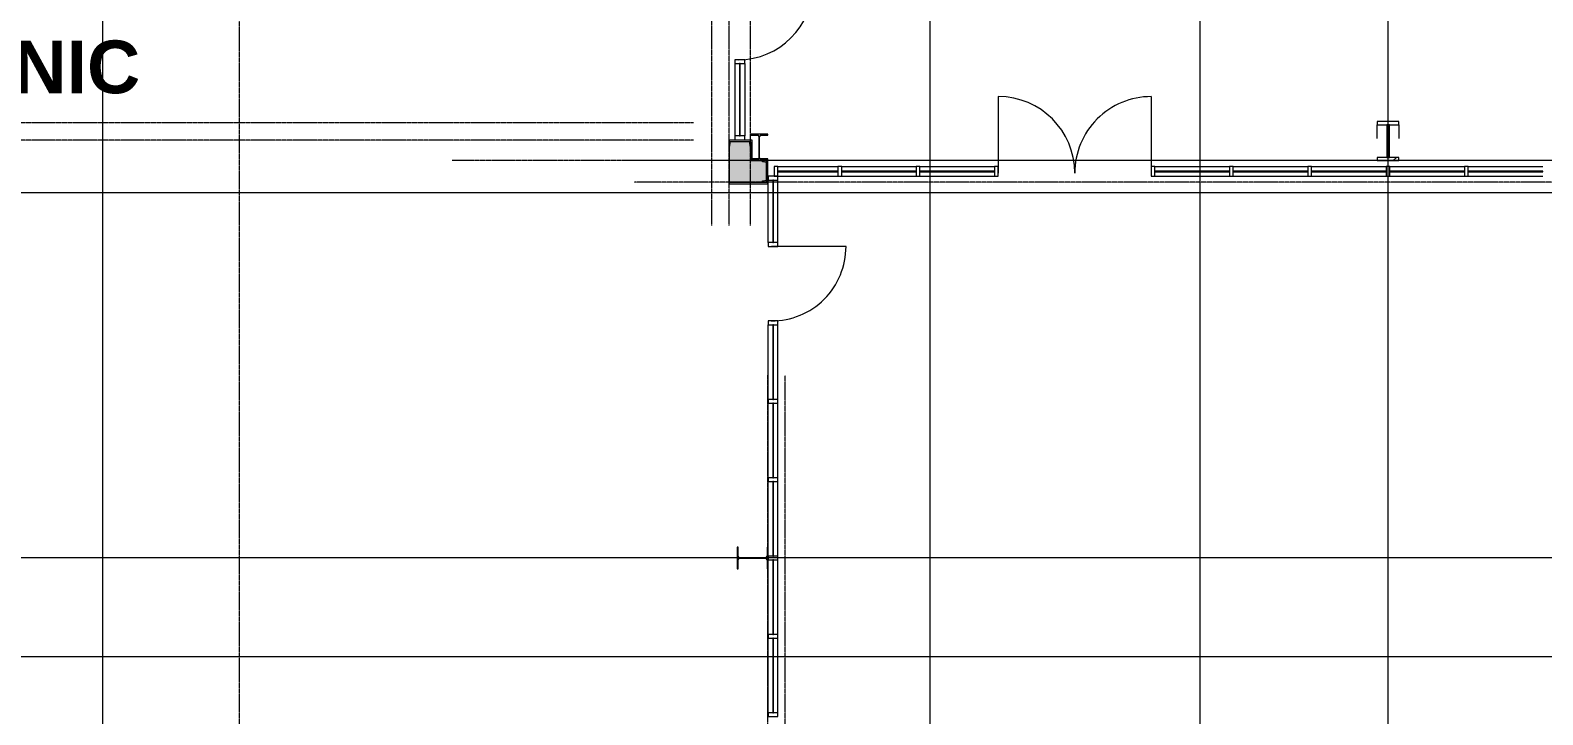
# Model space of a CAD drawing. Header units: inches. Extents: x 25369 to 33161, y -23509 to -20274.
# Drawn here: x 28388 to 29087, y -22615 to -22299 of the extents above; entities that cross this region are included whole.
import ezdxf

# ---------------------------------------------------------------- set-up
doc = ezdxf.new("R2010")
doc.units = ezdxf.units.IN
doc.header["$MEASUREMENT"] = 0
doc.linetypes.add('Grid Line 1_2_', pattern=[0.875, 0.5, -0.125, 0.125, -0.125])
for name, color, linetype, lineweight in [('A-DOOR', 31, 'Continuous', 9), ('A-GLAZ-CURT', 52, 'Continuous', 9), ('A-GLAZ-CWMG', 51, 'Continuous', 9), ('A-WALL', 113, 'Continuous', 9), ('A-WALL-PATT', 111, 'Continuous', 25), ('G-ANNO-SYMB', 111, 'Continuous', 9), ('I-WALL', 2, 'Continuous', 9), ('M-AREA-IDEN', 171, 'Continuous', 9), ('S-BEAM', 12, 'Continuous', 9), ('S-COLS', 52, 'Continuous', 9), ('S-GRID', 1, 'Continuous', 9)]:
    doc.layers.add(name, color=color, linetype=linetype, lineweight=lineweight)
doc.styles.add('Arial_B', font='arialbd.ttf', dxfattribs={"height": 24.354149})
pattern_1 = [(161.57, (5930.086, 0.96), (-7.6802237, -0.0009796), [0, -54.643, 6.067, 0]), (18.43, (5928.166, 0.96), (-7.6802237, 0.0009796), [0, -54.643, 6.067, 0]), (108.43, (5930.086, 0.96), (3.8382953, -19.20136532), [18.211, -42.499]), (71.57, (5928.166, 0.96), (3.8382953, 19.20136532), [18.211, -42.499])]
pattern_2 = [(225, (29015.017, -22360.053), (19.00703, -19.00703), []), (225, (29015.017, -22388.853), (19.00703, -19.00703), [])]
pattern_3 = [(45, (5929.126, 0), (-19.00703, 19.00703), []), (45, (5929.126, 28.8), (-19.00703, 19.00703), [])]

# ---------------------------------------------------------------- blocks, each defined once
blk = doc.blocks.new('columns and girder2 - one-V33-Overall Floor Plan')
at = {"layer": 'S-BEAM'}
h = blk.add_hatch(dxfattribs=at)
h.set_pattern_fill('FP_35', color=8, style=0, pattern_type=2)
h.set_pattern_definition(pattern_2)
h.paths.add_polyline_path([(-5, -0.5), (-5, -2), (5, -2), (5, -0.5)], flags=0)
h.paths.add_polyline_path([(-5, -17.03), (-5, -18.55), (5, -18.55), (5, -17.03)], flags=0)
h.paths.add_polyline_path([(5, -1204.89), (-5, -1204.89), (-5, -1206.4), (5, -1206.4)], flags=0)
h.paths.add_polyline_path([(5, -1224.25), (-5, -1224.25), (-5, -1225), (5, -1225)], flags=0)
h = blk.add_hatch(dxfattribs=at)
h.set_pattern_fill('FP_35', color=8, style=0, pattern_type=2)
h.set_pattern_definition(pattern_2)
h.paths.add_polyline_path([(0.62, -2), (-0.63, -2), (-0.63, -17.03), (0.62, -17.03)], flags=0)
h.paths.add_polyline_path([(-0.63, -1206.4), (-0.63, -1224.25), (0.62, -1224.25), (0.62, -1206.4)], flags=0)
at = {"layer": 'S-BEAM', "color": 7, "lineweight": 13}
for p, q in [((5, -0.5), (-5, -0.5)), ((-5, -0.5), (-5, -2)), ((-5, -2), (5, -2)), ((0.62, -2), (-0.63, -2)), ((-0.63, -2), (-0.63, -17.03)), ((0.62, -17.03), (0.62, -2)), ((5, -2), (5, -0.5)), ((5, -17.03), (-5, -17.03)), ((-5, -17.03), (-5, -18.55)), ((-5, -18.55), (5, -18.55)), ((-0.63, -17.03), (0.62, -17.03)), ((5, -18.55), (5, -17.03))]:
    blk.add_line(p, q, dxfattribs=at)
at = {"layer": 'S-BEAM', "color": 8}
for p, q in [((-5, -17.03), (-5, -10.69)), ((5, -10.69), (5, -17.03))]:
    blk.add_line(p, q, dxfattribs=at)
blk = doc.blocks.new('System Panel - Interior Glazing-1220293-Overall Floor Plan')
at = {"layer": 'A-GLAZ-CURT', "color": 7, "lineweight": 13}
for p, q in [((17.21875, -0.5625), (-17.21875, -0.5625)), ((-17.21875, -0.5625), (-17.21875, -0.9375)), ((-17.21875, -0.9375), (17.21875, -0.9375)), ((17.21875, -0.9375), (17.21875, -0.5625))]:
    blk.add_line(p, q, dxfattribs=at)
blk = doc.blocks.new('Door_Single_Storefront - one-1371405-Overall Floor Plan')
at = {"layer": 'A-DOOR', "color": 8}
blk.add_line((-17.65625, -35.3125), (-17.65625, 0), dxfattribs=at)
blk.add_arc((-17.65625, 0), 35.3125, 270, 0, dxfattribs=at)
blk = doc.blocks.new('Door_Single_Storefront - one-1371406-Overall Floor Plan')
at = {"layer": 'A-DOOR', "color": 8}
blk.add_line((-17.65625, 35.3125), (-17.65625, 0), dxfattribs=at)
blk.add_arc((-17.65625, 0), 35.3125, 360, 90, dxfattribs=at)
blk = doc.blocks.new('System Panel - Interior Glazing-1316041-Overall Floor Plan')
at = {"layer": 'A-GLAZ-CURT', "color": 7, "lineweight": 13}
for p, q in [((13.84375, -0.5625), (-13.84375, -0.5625)), ((-13.84375, -0.5625), (-13.84375, -0.9375)), ((-13.84375, -0.9375), (13.84375, -0.9375)), ((13.84375, -0.9375), (13.84375, -0.5625))]:
    blk.add_line(p, q, dxfattribs=at)
blk = doc.blocks.new('Rectangular Mullion - Interior 1_75_ x 4_5_-1179494-Overall Floor Plan')
at = {"layer": 'A-GLAZ-CWMG', "color": 8}
for p, q in [((24570.45, -22362.3), (24604.89, -22362.3)), ((24570.45, -22366.8), (24604.89, -22366.8))]:
    blk.add_line(p, q, dxfattribs=at)
blk = doc.blocks.new('Rectangular Mullion - Interior 1_75_ x 4_5_-1305206-Overall Floor Plan')
at = {"layer": 'A-GLAZ-CWMG', "color": 8}
for p, q in [((24317.14, -22362.3), (24351.58, -22362.3)), ((24317.14, -22366.8), (24351.58, -22366.8))]:
    blk.add_line(p, q, dxfattribs=at)
blk = doc.blocks.new('Rectangular Mullion - Interior 1_75_ x 4_5_-1305207-Overall Floor Plan')
at = {"layer": 'A-GLAZ-CWMG', "color": 8}
for p, q in [((24244.77, -22362.3), (24279.2, -22362.3)), ((24244.77, -22366.8), (24279.2, -22366.8))]:
    blk.add_line(p, q, dxfattribs=at)
blk = doc.blocks.new('Rectangular Mullion - Interior 1_75_ x 4_5_-1316040-Overall Floor Plan')
at = {"layer": 'A-GLAZ-CWMG', "color": 8}
for p, q in [((22804.02, -22362.3), (22831.7, -22362.3)), ((22804.02, -22366.8), (22831.7, -22366.8))]:
    blk.add_line(p, q, dxfattribs=at)
blk = doc.blocks.new('Rectangular Mullion - Interior 1_75_ x 4_5_-1220297-Overall Floor Plan')
at = {"layer": 'A-GLAZ-CWMG', "color": 7, "lineweight": 13}
for p, q in [((-1.75, 3), (0, 3)), ((-1.75, -1.5), (-1.75, 3)), ((0, 3), (0, -1.5)), ((0, -1.5), (-1.75, -1.5))]:
    blk.add_line(p, q, dxfattribs=at)
blk = doc.blocks.new('Rectangular Mullion - Interior 1_75_ x 4_5_-1220290-Overall Floor Plan')
at = {"layer": 'A-GLAZ-CWMG', "color": 7, "lineweight": 13}
for p, q in [((-0.875, 3), (0.875, 3)), ((-0.875, -1.5), (-0.875, 3)), ((0.875, 3), (0.875, -1.5)), ((0.875, -1.5), (-0.875, -1.5))]:
    blk.add_line(p, q, dxfattribs=at)
blk = doc.blocks.new('System Panel - Interior Glazing-1220302-Overall Floor Plan')
at = {"layer": 'A-GLAZ-CURT', "color": 7, "lineweight": 13}
for p, q in [((16.71875, -0.5625), (-16.71875, -0.5625)), ((-16.71875, -0.5625), (-16.71875, -0.9375)), ((-16.71875, -0.9375), (16.71875, -0.9375)), ((16.71875, -0.9375), (16.71875, -0.5625))]:
    blk.add_line(p, q, dxfattribs=at)
blk = doc.blocks.new('Door_Single_Storefront - one-1371407-Overall Floor Plan')
at = {"layer": 'A-DOOR', "color": 8}
blk.add_line((-17.21875, 34.4375), (-17.21875, 0), dxfattribs=at)
blk.add_arc((-17.21875, 0), 34.4375, 360, 90, dxfattribs=at)
blk = doc.blocks.new('Rectangular Mullion - Interior 1_75_ x 4_5_-1305250-Overall Floor Plan')
at = {"layer": 'A-GLAZ-CWMG', "color": 8}
for p, q in [((22784.14, -22314.74), (22784.14, -22348.18)), ((22788.64, -22314.74), (22788.64, -22348.18))]:
    blk.add_line(p, q, dxfattribs=at)
blk = doc.blocks.new('Rectangular Mullion - Interior 1_75_ x 4_5_-1220298-Overall Floor Plan')
at = {"layer": 'A-GLAZ-CWMG', "color": 7, "lineweight": 13}
for p, q in [((0, 3), (-1.75, 3)), ((-1.75, 3), (-1.75, -1.5)), ((0, -1.5), (0, 3)), ((-1.75, -1.5), (0, -1.5))]:
    blk.add_line(p, q, dxfattribs=at)
blk = doc.blocks.new('System Panel - Interior Glazing-1316223-Overall Floor Plan')
at = {"layer": 'A-GLAZ-CURT', "color": 7, "lineweight": 13}
for p, q in [((14.4375, 0.9375), (-14.4375, 0.9375)), ((-14.4375, 0.9375), (-14.4375, 0.5625)), ((-14.4375, 0.5625), (14.4375, 0.5625)), ((14.4375, 0.5625), (14.4375, 0.9375))]:
    blk.add_line(p, q, dxfattribs=at)
blk = doc.blocks.new('Rectangular Mullion - Interior 1_75_ x 4_5_-1316220-Overall Floor Plan')
at = {"layer": 'A-GLAZ-CWMG', "color": 8}
for p, q in [((22799.52, -22397.43), (22799.52, -22368.55)), ((22804.02, -22397.43), (22804.02, -22368.55))]:
    blk.add_line(p, q, dxfattribs=at)
blk = doc.blocks.new('Rectangular Mullion - Interior 1_75_ x 4_5_-1220308-Overall Floor Plan')
at = {"layer": 'A-GLAZ-CWMG', "color": 7, "lineweight": 13}
for p, q in [((0, 1.5), (-1.75, 1.5)), ((-1.75, 1.5), (-1.75, -3)), ((0, -3), (0, 1.5)), ((-1.75, -3), (0, -3))]:
    blk.add_line(p, q, dxfattribs=at)
blk = doc.blocks.new('Rectangular Mullion - Interior 1_75_ x 4_5_-1220285-Overall Floor Plan')
at = {"layer": 'A-GLAZ-CWMG', "color": 7, "lineweight": 13}
for p, q in [((-0.875, 1.5), (0.875, 1.5)), ((-0.875, -3), (-0.875, 1.5)), ((0.875, 1.5), (0.875, -3)), ((0.875, -3), (-0.875, -3))]:
    blk.add_line(p, q, dxfattribs=at)
blk = doc.blocks.new('System Panel - Interior Glazing-1220306-Overall Floor Plan')
at = {"layer": 'A-GLAZ-CURT', "color": 7, "lineweight": 13}
for p, q in [((17.21875, 0.9375), (-17.21875, 0.9375)), ((-17.21875, 0.9375), (-17.21875, 0.5625)), ((-17.21875, 0.5625), (17.21875, 0.5625)), ((17.21875, 0.5625), (17.21875, 0.9375))]:
    blk.add_line(p, q, dxfattribs=at)
blk = doc.blocks.new('Rectangular Mullion - Interior 1_75_ x 4_5_-1314717-Overall Floor Plan')
at = {"layer": 'A-GLAZ-CWMG', "color": 8}
for p, q in [((22799.52, -22542.18), (22799.52, -22507.74)), ((22804.02, -22542.18), (22804.02, -22507.74))]:
    blk.add_line(p, q, dxfattribs=at)
blk = doc.blocks.new('Rectangular Mullion - Interior 1_75_ x 4_5_-1314720-Overall Floor Plan')
at = {"layer": 'A-GLAZ-CWMG', "color": 7, "lineweight": 13}
for p, q in [((-0.875, 1.5), (0.875, 1.5)), ((-0.875, -3), (-0.875, 1.5)), ((0.875, 1.5), (0.875, -3)), ((0.875, -3), (-0.875, -3))]:
    blk.add_line(p, q, dxfattribs=at)
blk = doc.blocks.new('Door_Single_Storefront - one-1371409-Overall Floor Plan')
at = {"layer": 'A-DOOR', "color": 8}
blk.add_line((-17.21875, 34.4375), (-17.21875, 0), dxfattribs=at)
blk.add_arc((-17.21875, 0), 34.4375, 360, 90, dxfattribs=at)
blk = doc.blocks.new('Rectangular Mullion - Interior 1_75_ x 4_5_-1315442-Overall Floor Plan')
at = {"layer": 'A-GLAZ-CWMG', "color": 8}
for p, q in [((22799.52, -22469.8), (22799.52, -22435.37)), ((22804.02, -22469.8), (22804.02, -22435.37))]:
    blk.add_line(p, q, dxfattribs=at)

msp = doc.modelspace()

# ---------------------------------------------------------------- hatches: boundary and pattern name
at = {"layer": 'A-WALL-PATT', "lineweight": 9}
h = msp.add_hatch(dxfattribs=at)
h.set_pattern_fill('FP_18', color=8, style=0, pattern_type=2)
h.set_pattern_definition(pattern_1)
h.paths.add_polyline_path([(28720.52, -22359.55), (28720.52, -22350.93), (28710.52, -22350.93), (28710.52, -22359.55), (28713.64, -22359.55)], flags=0)
h.paths.add_polyline_path([(28720.52, -22275.8), (28720.52, -21482.18), (28710.52, -21482.18), (28710.52, -22275.8)], flags=0)
h = msp.add_hatch(dxfattribs=at)
h.set_pattern_fill('FP_18', color=8, style=0, pattern_type=2)
h.set_pattern_definition(pattern_1)
h.paths.add_polyline_path([(31667.89, -22369.55), (31667.89, -22359.55), (31492.64, -22359.55), (31492.64, -22369.55), (31661.43, -22369.55)], flags=0)
h.paths.add_polyline_path([(31410.64, -22369.55), (31410.64, -22359.55), (31090.64, -22359.55), (31090.64, -22369.55), (31310.5, -22369.55)], flags=0)
h.paths.add_polyline_path([(31047.14, -22369.55), (31047.14, -22359.55), (30849.39, -22359.55), (30849.39, -22369.55), (31029.76, -22369.55)], flags=0)
h.paths.add_polyline_path([(30771.27, -22369.55), (30771.27, -22359.55), (30559.89, -22359.55), (30559.89, -22369.55), (30749.02, -22369.55)], flags=0)
h.paths.add_polyline_path([(28727.77, -22369.55), (28727.77, -22359.55), (28710.52, -22359.55), (28710.52, -22369.55), (28713.64, -22369.55)], flags=0)
at = {"layer": 'S-COLS'}
h = msp.add_hatch(dxfattribs=at)
h.set_pattern_fill('FP_15', color=8, style=0, pattern_type=2)
h.set_pattern_definition(pattern_3)
h.paths.add_polyline_path([(28710.52, -22353.07), (28710.82, -22352.94), (28710.95, -22352.63), (28711.26, -22350.7), (28719.77, -22350.7), (28720.21, -22352.94), (28720.52, -22353.07), (28720.52, -22350.18), (28710.52, -22350.18)], flags=0)
h = msp.add_hatch(dxfattribs=at)
h.set_pattern_fill('FP_15', color=8, style=0, pattern_type=2)
h.set_pattern_definition(pattern_3)
h.paths.add_polyline_path([(28728.52, -22369.55), (28728.52, -22359.55), (28725.63, -22359.55), (28725.75, -22359.86), (28726.06, -22359.99), (28727.99, -22360.29), (28727.99, -22368.81), (28725.75, -22369.24), (28725.63, -22369.55)], flags=0)

# ---------------------------------------------------------------- linework, layer by layer
at = {"layer": 'A-WALL', "color": 7, "lineweight": 13}
for p, q in [((28720.52, -22350.93), (28710.52, -22350.93)), ((28720.52, -22350.93), (28720.52, -22359.55)), ((28720.52, -22359.55), (28727.77, -22359.55)), ((28727.77, -22369.55), (28727.77, -22359.55)), ((28710.52, -22369.55), (28727.77, -22369.55))]:
    msp.add_line(p, q, dxfattribs=at)
at = {"layer": 'G-ANNO-SYMB'}
for p, q in [((28420.98, -20695.61), (28420.98, -22910.11)), ((28803.28, -21006.81), (28803.28, -22912.57)), ((28928.09, -21010.08), (28928.09, -22915.85)), ((32512.73, -22374.36), (27926.42, -22374.36)), ((32512.73, -22588.63), (27922.79, -22588.63))]:
    msp.add_line(p, q, dxfattribs=at)
at = {"layer": 'I-WALL', "color": 7, "lineweight": 13}
for p, q in [((28710.52, -22350.18), (28710.52, -22370.3)), ((28721.27, -22350.18), (28710.52, -22350.18)), ((28721.27, -22358.8), (28721.27, -22350.18)), ((28728.52, -22358.8), (28721.27, -22358.8)), ((28728.52, -22370.3), (28728.52, -22358.8)), ((28710.52, -22370.3), (28728.52, -22370.3))]:
    msp.add_line(p, q, dxfattribs=at)
at = {"layer": 'S-COLS', "color": 7, "lineweight": 13}
for p, q in [((28728.52, -22347.3), (28720.52, -22347.3)), ((28720.52, -22347.3), (28720.52, -22347.74)), ((28720.52, -22347.74), (28723.68, -22347.74)), ((28724.37, -22348.43), (28724.37, -22358.43)), ((28724.66, -22358.43), (28724.66, -22348.43)), ((28725.35, -22347.74), (28728.52, -22347.74)), ((28728.52, -22347.74), (28728.52, -22347.3)), ((28720.52, -22350.18), (28710.52, -22350.18)), ((28710.52, -22350.18), (28710.52, -22353.07)), ((28710.95, -22352.63), (28711.26, -22350.7)), ((28711.26, -22350.7), (28719.77, -22350.7)), ((28719.77, -22350.7), (28720.08, -22352.63)), ((28720.52, -22353.07), (28720.52, -22350.18)), ((28723.68, -22359.12), (28720.52, -22359.12)), ((28720.52, -22359.12), (28720.52, -22359.55)), ((28720.52, -22359.55), (28728.52, -22359.55)), ((28728.52, -22359.12), (28725.35, -22359.12)), ((28728.52, -22359.55), (28725.63, -22359.55)), ((28726.06, -22359.99), (28727.99, -22360.29)), ((28727.99, -22360.29), (28727.99, -22368.81)), ((28728.52, -22359.55), (28728.52, -22359.12)), ((28728.52, -22369.55), (28728.52, -22359.55)), ((28725.63, -22369.55), (28728.52, -22369.55)), ((28727.99, -22368.81), (28726.06, -22369.12)), ((28714.7, -22538.05), (28714.27, -22538.05)), ((28714.27, -22538.05), (28714.27, -22548.05)), ((28714.7, -22542.22), (28714.7, -22538.05)), ((28728.52, -22538.05), (28728.08, -22538.05)), ((28728.08, -22538.05), (28728.08, -22542.22)), ((28728.52, -22548.05), (28728.52, -22538.05)), ((28714.7, -22548.05), (28714.7, -22543.89)), ((28727.39, -22542.91), (28715.39, -22542.91)), ((28715.39, -22543.2), (28727.39, -22543.2)), ((28728.08, -22543.89), (28728.08, -22548.05)), ((28714.27, -22548.05), (28714.7, -22548.05)), ((28728.08, -22548.05), (28728.52, -22548.05))]:
    msp.add_line(p, q, dxfattribs=at)
for centre, radius, start, end in [((28723.68, -22348.43), 0.691, 0, 90), ((28725.35, -22348.43), 0.691, 90, 180), ((28710.52, -22352.63), 0.436, 270, 0), ((28720.52, -22352.63), 0.436, 180, 270), ((28723.68, -22358.43), 0.691, 270, 0), ((28725.35, -22358.43), 0.691, 180, 270), ((28726.06, -22359.55), 0.436, 180, 270), ((28726.06, -22369.55), 0.436, 90, 180), ((28715.39, -22542.22), 0.691, 180, 270), ((28715.39, -22543.89), 0.691, 90, 180), ((28727.39, -22542.22), 0.691, 270, 0), ((28727.39, -22543.89), 0.691, 0, 90)]:
    msp.add_arc(centre, radius, start, end, dxfattribs=at)
at = {"layer": 'S-GRID', "linetype": 'Grid Line 1_2_'}
for p, q in [((28484.27, -23155.1), (28484.27, -20370)), ((28710.52, -22389.58), (28710.52, -20370)), ((28702.52, -22389.58), (28702.52, -20550.05)), ((29015.02, -23095.8), (29015.02, -20550.05)), ((28710.52, -22389.58), (28710.52, -20646.05)), ((28720.52, -22389.58), (28720.52, -20646.05)), ((29015.02, -23413.24), (29015.02, -20902.43)), ((28694.14, -22342.05), (27496.49, -22342.05)), ((28694.14, -22350.05), (27400.49, -22350.05)), ((32648.19, -22359.55), (28582.64, -22359.55)), ((33026.59, -22359.55), (28666.64, -22359.55)), ((32930.59, -22369.55), (28666.64, -22369.55)), ((28728.52, -23059.1), (28728.52, -22458.61)), ((28736.52, -23155.1), (28736.52, -22458.61)), ((32356.47, -22543.05), (27400.49, -22543.05)), ((32648.19, -22543.05), (27719.33, -22543.05)), ((28728.52, -23317.24), (28728.52, -22542.61))]:
    msp.add_line(p, q, dxfattribs=at)

# ---------------------------------------------------------------- block references
at = {"layer": 'A-DOOR', "color": 8}
for name, p, rotation in [('Door_Single_Storefront - one-1371407-Overall Floor Plan', (28714.77, -22295.77), 270), ('Door_Single_Storefront - one-1371405-Overall Floor Plan', (28887.92, -22365.3), 180), ('Door_Single_Storefront - one-1371409-Overall Floor Plan', (28730.14, -22416.4), 270.0000000000069)]:
    msp.add_blockref(name, p, dxfattribs=dict(at, rotation=rotation))
msp.add_blockref('Door_Single_Storefront - one-1371406-Overall Floor Plan', (28852.61, -22365.3), dxfattribs=at)
at = {"layer": 'A-GLAZ-CURT', "color": 8}
for name, p, rotation in [('System Panel - Interior Glazing-1220302-Overall Floor Plan', (28714.77, -22331.46), 90), ('System Panel - Interior Glazing-1316223-Overall Floor Plan', (28730.14, -22382.99), 270.0000000000069), ('System Panel - Interior Glazing-1316041-Overall Floor Plan', (28746.99, -22365.3), 180), ('System Panel - Interior Glazing-1220293-Overall Floor Plan', (28779.8, -22365.3), 180), ('System Panel - Interior Glazing-1220293-Overall Floor Plan', (28815.99, -22365.3), 180), ('System Panel - Interior Glazing-1220293-Overall Floor Plan', (28924.55, -22365.3), 180), ('System Panel - Interior Glazing-1220293-Overall Floor Plan', (28960.74, -22365.3), 180), ('System Panel - Interior Glazing-1220293-Overall Floor Plan', (28996.92, -22365.3), 180), ('System Panel - Interior Glazing-1220293-Overall Floor Plan', (29033.11, -22365.3), 180), ('System Panel - Interior Glazing-1220293-Overall Floor Plan', (29069.3, -22365.3), 180), ('System Panel - Interior Glazing-1220306-Overall Floor Plan', (28730.14, -22452.58), 270.0000000000069), ('System Panel - Interior Glazing-1220306-Overall Floor Plan', (28730.14, -22488.77), 270.0000000000069), ('System Panel - Interior Glazing-1220306-Overall Floor Plan', (28730.14, -22524.96), 270.0000000000069), ('System Panel - Interior Glazing-1220306-Overall Floor Plan', (28730.14, -22561.15), 270.0000000000069), ('System Panel - Interior Glazing-1220306-Overall Floor Plan', (28730.14, -22597.33), 270.0000000000069)]:
    msp.add_blockref(name, p, dxfattribs=dict(at, rotation=rotation))
at = {"layer": 'A-GLAZ-CWMG', "color": 8, "extrusion": (0, 0, -1)}
for name, p, rotation in [('Rectangular Mullion - Interior 1_75_ x 4_5_-1220290-Overall Floor Plan', (-28714.77, -22313.87), 90), ('Rectangular Mullion - Interior 1_75_ x 4_5_-1314720-Overall Floor Plan', (-28730.14, -22398.3), 269.9999999999931), ('Rectangular Mullion - Interior 1_75_ x 4_5_-1314720-Overall Floor Plan', (-28730.14, -22434.49), 269.9999999999931), ('Rectangular Mullion - Interior 1_75_ x 4_5_-1314720-Overall Floor Plan', (-28730.14, -22470.68), 269.9999999999931), ('Rectangular Mullion - Interior 1_75_ x 4_5_-1314720-Overall Floor Plan', (-28730.14, -22506.87), 269.9999999999931), ('Rectangular Mullion - Interior 1_75_ x 4_5_-1314720-Overall Floor Plan', (-28730.14, -22543.05), 269.9999999999931), ('Rectangular Mullion - Interior 1_75_ x 4_5_-1314720-Overall Floor Plan', (-28730.14, -22579.24), 269.9999999999931), ('Rectangular Mullion - Interior 1_75_ x 4_5_-1220285-Overall Floor Plan', (-28730.14, -22615.43), 269.9999999999931)]:
    msp.add_blockref(name, p, dxfattribs=dict(at, rotation=rotation))
at = {"layer": 'A-GLAZ-CWMG', "color": 8}
for name, p in [('Rectangular Mullion - Interior 1_75_ x 4_5_-1305250-Overall Floor Plan', (5929.13, 0)), ('Rectangular Mullion - Interior 1_75_ x 4_5_-1316040-Overall Floor Plan', (5929.13, 0)), ('Rectangular Mullion - Interior 1_75_ x 4_5_-1179494-Overall Floor Plan', (4192.13, 0)), ('Rectangular Mullion - Interior 1_75_ x 4_5_-1305207-Overall Floor Plan', (4554, 0)), ('Rectangular Mullion - Interior 1_75_ x 4_5_-1305206-Overall Floor Plan', (4590.19, 0)), ('Rectangular Mullion - Interior 1_75_ x 4_5_-1179494-Overall Floor Plan', (4373.06, 0)), ('Rectangular Mullion - Interior 1_75_ x 4_5_-1179494-Overall Floor Plan', (4409.25, 0)), ('Rectangular Mullion - Interior 1_75_ x 4_5_-1179494-Overall Floor Plan', (4445.44, 0)), ('Rectangular Mullion - Interior 1_75_ x 4_5_-1179494-Overall Floor Plan', (4481.63, 0)), ('Rectangular Mullion - Interior 1_75_ x 4_5_-1316220-Overall Floor Plan', (5929.13, 0)), ('Rectangular Mullion - Interior 1_75_ x 4_5_-1315442-Overall Floor Plan', (5929.13, 0)), ('Rectangular Mullion - Interior 1_75_ x 4_5_-1314717-Overall Floor Plan', (5929.13, 36.19)), ('Rectangular Mullion - Interior 1_75_ x 4_5_-1314717-Overall Floor Plan', (5929.13, 0)), ('Rectangular Mullion - Interior 1_75_ x 4_5_-1314717-Overall Floor Plan', (5929.13, -36.19)), ('Rectangular Mullion - Interior 1_75_ x 4_5_-1314717-Overall Floor Plan', (5929.13, -72.37))]:
    msp.add_blockref(name, p, dxfattribs=at)
for name, p, rotation in [('Rectangular Mullion - Interior 1_75_ x 4_5_-1220298-Overall Floor Plan', (28714.77, -22349.93), 270), ('Rectangular Mullion - Interior 1_75_ x 4_5_-1220308-Overall Floor Plan', (28730.14, -22366.8), 90.00000000000688)]:
    msp.add_blockref(name, p, dxfattribs=dict(at, rotation=rotation))
at = {"layer": 'A-GLAZ-CWMG', "color": 8, "extrusion": (0, 0, -1)}
for name, p in [('Rectangular Mullion - Interior 1_75_ x 4_5_-1220297-Overall Floor Plan', (-28731.39, -22365.3)), ('Rectangular Mullion - Interior 1_75_ x 4_5_-1220290-Overall Floor Plan', (-28761.7, -22365.3)), ('Rectangular Mullion - Interior 1_75_ x 4_5_-1220290-Overall Floor Plan', (-28797.89, -22365.3)), ('Rectangular Mullion - Interior 1_75_ x 4_5_-1220290-Overall Floor Plan', (-28834.08, -22365.3)), ('Rectangular Mullion - Interior 1_75_ x 4_5_-1220290-Overall Floor Plan', (-28906.45, -22365.3)), ('Rectangular Mullion - Interior 1_75_ x 4_5_-1220290-Overall Floor Plan', (-28942.64, -22365.3)), ('Rectangular Mullion - Interior 1_75_ x 4_5_-1220290-Overall Floor Plan', (-28978.83, -22365.3)), ('Rectangular Mullion - Interior 1_75_ x 4_5_-1220290-Overall Floor Plan', (-29015.02, -22365.3)), ('Rectangular Mullion - Interior 1_75_ x 4_5_-1220290-Overall Floor Plan', (-29051.2, -22365.3))]:
    msp.add_blockref(name, p, dxfattribs=at)
at = {"layer": 'S-BEAM', "color": 8, "rotation": 180}
msp.add_blockref('columns and girder2 - one-V33-Overall Floor Plan', (29015.02, -22360.05), dxfattribs=at)

# ---------------------------------------------------------------- texts
at = {"layer": 'M-AREA-IDEN', "insert": (28381.76, -22304.1), "char_height": 24.354, "width": 131.616, "attachment_point": 2, "line_spacing_factor": 0.938532, "style": 'Arial_B'}
msp.add_mtext('CLINIC', dxfattribs=at)

doc.saveas('drawing.dxf')
